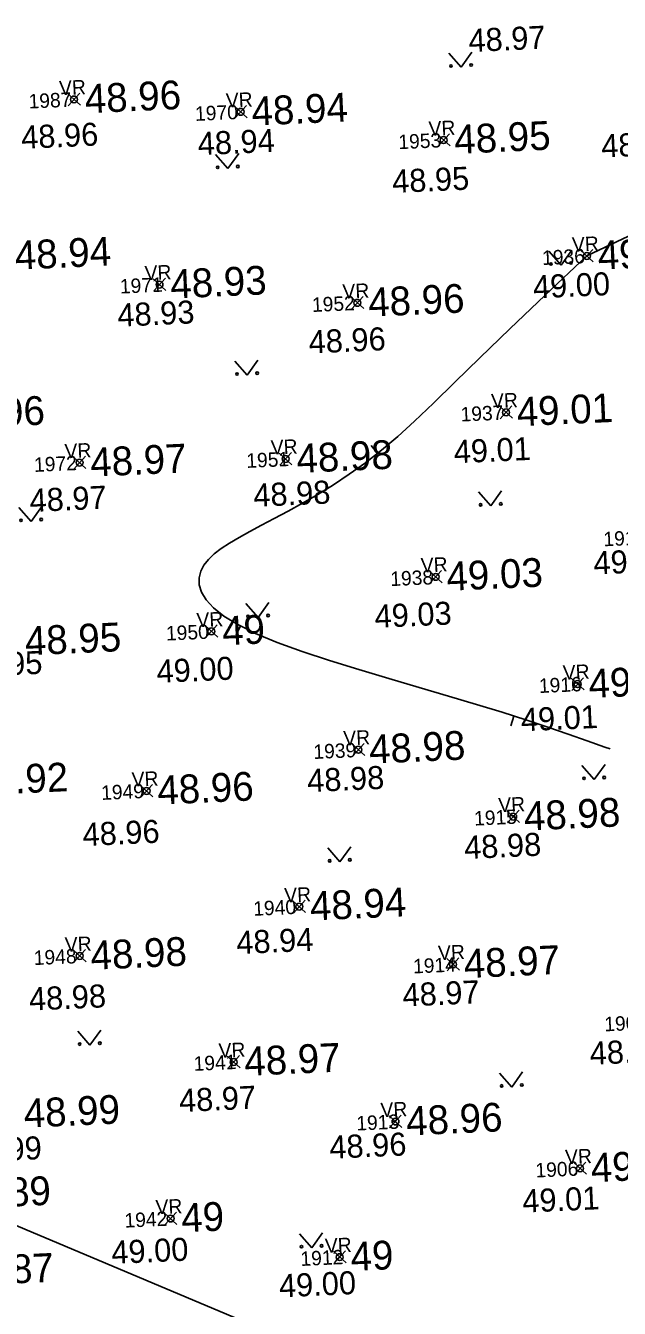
# Model space of a CAD drawing. Extents: x 641142 to 641451, y 6456033 to 6456526.
# Drawn here: x 641240.89 to 641261.5, y 6456321.19 to 6456365.7 of the extents above; entities that cross this region are included whole.
import ezdxf

# ---------------------------------------------------------------- set-up
doc = ezdxf.new("R2010")
doc.units = 0
for name, color, linetype in [('KIHT_3', 7, 'Continuous'), ('KIHT_31', 7, 'Continuous'), ('KIHT_41', 7, 'Continuous'), ('KIHT_49', 7, 'Continuous'), ('KIHT_54', 7, 'Continuous'), ('KIHT_59', 7, 'Continuous'), ('KIHT_62', 7, 'Continuous')]:
    doc.layers.add(name, color=color, linetype=linetype)

# ---------------------------------------------------------------- blocks, each defined once
blk = doc.blocks.new('1')
at = {"layer": 'KIHT_31'}
blk.add_line((0, 0), (0, 0.35), dxfattribs=at)
blk = doc.blocks.new('VMURU_')
at = {"layer": 'KIHT_41'}
for p, q in [((-0.403, 0.505), (0, 0)), ((0, 0), (0.397, 0.505))]:
    blk.add_line(p, q, dxfattribs=at)
for centre, radius in [((-0.353, 0.055), 0.0428), ((0.347, 0.055), 0.0452)]:
    blk.add_circle(centre, radius, dxfattribs=at)

msp = doc.modelspace()

# ---------------------------------------------------------------- linework, layer by layer
at = {"layer": 'KIHT_3'}
msp.add_lwpolyline([(641303.833, 6456297.096), (641297.277, 6456300.071), (641268.65, 6456312.238), (641238.045, 6456325.118)], dxfattribs=at)
at = {"layer": 'KIHT_31'}
for points in [[(641260.376, 6456357.707), (641262.658, 6456358.79)], [(641261.18, 6456340.601), (641261.002, 6456340.664), (641260.379, 6456340.886), (641259.72, 6456341.116), (641259.015, 6456341.357), (641258.256, 6456341.608), (641257.434, 6456341.871), (641256.54, 6456342.146), (641255.571, 6456342.434), (641254.548, 6456342.732), (641253.5, 6456343.039), (641252.456, 6456343.352), (641251.442, 6456343.668), (641250.488, 6456343.984), (641249.621, 6456344.299), (641248.869, 6456344.61), (641248.254, 6456344.915), (641247.771, 6456345.212), (641247.407, 6456345.5), (641247.151, 6456345.777), (641246.992, 6456346.044), (641246.916, 6456346.298), (641246.913, 6456346.539), (641246.97, 6456346.765), (641247.078, 6456346.976), (641247.233, 6456347.176), (641247.433, 6456347.367), (641247.678, 6456347.556), (641247.966, 6456347.745), (641248.296, 6456347.94), (641248.666, 6456348.144), (641249.075, 6456348.361), (641249.52, 6456348.596), (641249.998, 6456348.851), (641250.503, 6456349.129), (641251.029, 6456349.434), (641251.572, 6456349.766), (641252.125, 6456350.13), (641252.684, 6456350.528), (641253.244, 6456350.962), (641253.805, 6456351.439), (641254.395, 6456351.977), (641255.045, 6456352.598), (641255.79, 6456353.324), (641256.663, 6456354.176), (641257.696, 6456355.176), (641258.922, 6456356.345), (641260.376, 6456357.707)]]:
    msp.add_lwpolyline(points, dxfattribs=at)
at = {"layer": 'KIHT_54'}
for p, q in [((641242.345, 6456363.338), (641242.788, 6456362.933)), ((641242.364, 6456362.914), (641242.769, 6456363.357)), ((641248.135, 6456362.908), (641248.577, 6456362.503)), ((641248.154, 6456362.485), (641248.558, 6456362.927)), ((641255.18, 6456361.928), (641255.623, 6456361.523)), ((641255.199, 6456361.504), (641255.604, 6456361.947)), ((641260.154, 6456357.909), (641260.597, 6456357.504)), ((641260.173, 6456357.485), (641260.578, 6456357.928)), ((641245.314, 6456356.914), (641245.757, 6456356.509)), ((641245.333, 6456356.49), (641245.738, 6456356.933)), ((641252.183, 6456356.282), (641252.626, 6456355.877)), ((641252.202, 6456355.858), (641252.607, 6456356.301)), ((641257.347, 6456352.481), (641257.79, 6456352.077)), ((641257.366, 6456352.058), (641257.771, 6456352.5)), ((641249.692, 6456350.865), (641250.135, 6456350.46)), ((641249.711, 6456350.441), (641250.116, 6456350.884)), ((641242.538, 6456350.737), (641242.981, 6456350.332)), ((641242.557, 6456350.313), (641242.962, 6456350.756)), ((641254.906, 6456346.774), (641255.349, 6456346.369)), ((641254.925, 6456346.35), (641255.33, 6456346.793)), ((641247.117, 6456344.883), (641247.56, 6456344.478)), ((641247.136, 6456344.459), (641247.541, 6456344.902)), ((641259.833, 6456343.054), (641260.276, 6456342.649)), ((641259.852, 6456342.63), (641260.257, 6456343.073)), ((641252.219, 6456340.774), (641252.662, 6456340.369)), ((641252.238, 6456340.35), (641252.643, 6456340.793)), ((641244.866, 6456339.348), (641245.309, 6456338.943)), ((641244.885, 6456338.924), (641245.29, 6456339.367)), ((641257.595, 6456338.456), (641258.037, 6456338.051)), ((641257.613, 6456338.032), (641258.018, 6456338.475)), ((641250.168, 6456335.332), (641250.61, 6456334.927)), ((641250.187, 6456334.908), (641250.591, 6456335.351)), ((641242.544, 6456333.622), (641242.987, 6456333.217)), ((641242.563, 6456333.198), (641242.968, 6456333.641)), ((641255.507, 6456333.328), (641255.949, 6456332.923)), ((641255.526, 6456332.904), (641255.93, 6456333.347)), ((641247.89, 6456329.94), (641248.332, 6456329.535)), ((641247.909, 6456329.516), (641248.313, 6456329.959)), ((641253.508, 6456327.876), (641253.951, 6456327.471)), ((641253.527, 6456327.452), (641253.932, 6456327.895)), ((641259.919, 6456326.248), (641260.362, 6456325.843)), ((641259.938, 6456325.824), (641260.343, 6456326.267)), ((641245.699, 6456324.51), (641246.142, 6456324.105)), ((641245.718, 6456324.086), (641246.123, 6456324.529)), ((641251.572, 6456323.17), (641252.015, 6456322.765)), ((641251.591, 6456322.746), (641251.996, 6456323.189))]:
    msp.add_line(p, q, dxfattribs=at)
at = {"layer": 'KIHT_59'}
for centre in [(641242.566, 6456363.135), (641248.356, 6456362.706), (641255.401, 6456361.726), (641260.376, 6456357.707), (641245.536, 6456356.711), (641252.405, 6456356.079), (641257.569, 6456352.279), (641242.759, 6456350.534), (641249.913, 6456350.663), (641255.128, 6456346.571), (641247.338, 6456344.68), (641247.338, 6456344.68), (641247.338, 6456344.68), (641247.338, 6456344.68), (641247.338, 6456344.68), (641260.054, 6456342.852), (641252.44, 6456340.572), (641245.088, 6456339.145), (641257.816, 6456338.254), (641250.389, 6456335.129), (641242.766, 6456333.42), (641255.728, 6456333.126), (641248.111, 6456329.737), (641253.73, 6456327.673), (641260.14, 6456326.046), (641245.92, 6456324.307), (641251.794, 6456322.968)]:
    msp.add_circle(centre, 0.12, dxfattribs=at)

# ---------------------------------------------------------------- block references
at = {"layer": 'KIHT_31'}
for p, rotation in [((641253.1, 6456350.85), 37.81922296448893), ((641248.35, 6456344.87), 153.64947931275), ((641257.84, 6456341.74), 162.27095257311967)]:
    msp.add_blockref('1', p, dxfattribs=dict(at, rotation=rotation))
at = {"layer": 'KIHT_41', "rotation": 2.56399}
for p in [(641256.01, 6456364.26), (641247.91, 6456360.74), (641259.48, 6456357.39), (641248.58, 6456353.57), (641257.04, 6456349.03), (641241.08, 6456348.49), (641248.96, 6456345.16), (641260.63, 6456339.54), (641251.8, 6456336.68), (641243.12, 6456330.32), (641257.77, 6456328.87), (641250.82, 6456323.29)]:
    msp.add_blockref('VMURU_', p, dxfattribs=at)

# ---------------------------------------------------------------- texts
for s, p in [(' 48.96', (641242.59, 6456362.64)), (' 48.94', (641248.38, 6456362.21)), (' 48.95', (641255.42, 6456361.23)), (' 48.94', (641240.16, 6456357.21)), (' 49', (641260.4, 6456357.21)), (' 48.93', (641245.56, 6456356.21)), (' 48.96', (641252.43, 6456355.58)), (' 48.96', (641237.86, 6456351.69)), (' 49.01', (641257.59, 6456351.78)), (' 48.98', (641249.94, 6456350.16)), (' 48.97', (641242.78, 6456350.03)), (' 49.03', (641255.15, 6456346.07)), (' 49', (641247.36, 6456344.18)), (' 48.95', (641240.51, 6456343.83)), (' 49.01', (641260.08, 6456342.35)), (' 48.98', (641252.46, 6456340.07)), (' 48.92', (641238.67, 6456338.97)), (' 48.96', (641245.11, 6456338.65)), (' 48.98', (641257.84, 6456337.75)), (' 48.94', (641250.41, 6456334.63)), (' 48.98', (641242.79, 6456332.92)), (' 48.97', (641255.75, 6456332.63)), (' 48.97', (641248.13, 6456329.24)), (' 48.99', (641240.47, 6456327.44)), (' 48.96', (641253.75, 6456327.17)), (' 49.01', (641260.16, 6456325.55)), (' 48.89', (641238.07, 6456324.62)), (' 49', (641245.94, 6456323.81)), (' 49', (641251.82, 6456322.47)), (' 48.87', (641238.17, 6456321.95))]:
    msp.add_text(s, height=1, rotation=2.564).set_placement(p)
at = {"layer": 'KIHT_49'}
for p in [(641242.06, 6456363.28), (641247.85, 6456362.85), (641254.89, 6456361.87), (641259.87, 6456357.85), (641245.03, 6456356.86), (641251.9, 6456356.22), (641257.06, 6456352.42), (641249.41, 6456350.81), (641242.25, 6456350.68), (641254.62, 6456346.72), (641246.83, 6456344.82), (641259.55, 6456343), (641251.93, 6456340.72), (641244.58, 6456339.29), (641257.31, 6456338.4), (641249.88, 6456335.27), (641242.26, 6456333.56), (641255.22, 6456333.27), (641247.6, 6456329.88), (641253.22, 6456327.82), (641259.63, 6456326.19), (641245.41, 6456324.45), (641251.29, 6456323.11)]:
    msp.add_text('VR', height=0.5, rotation=2.564, dxfattribs=at).set_placement(p)
at = {"layer": 'KIHT_59'}
for s, p in [('48.97', (641256.28, 6456364.78)), ('48.96', (641240.75, 6456361.42)), ('48.94', (641246.88, 6456361.2)), ('48.97', (641260.89, 6456361.12)), ('48.95', (641253.63, 6456359.89)), ('49.00', (641258.52, 6456356.23)), ('48.93', (641244.09, 6456355.25)), ('48.96', (641250.73, 6456354.32)), ('49.01', (641255.77, 6456350.51)), ('48.97', (641241.04, 6456348.82)), ('48.98', (641248.81, 6456349)), ('49.06', (641260.62, 6456346.65)), ('49.03', (641253.02, 6456344.8)), ('48.95', (641238.81, 6456343.09)), ('49.00', (641245.45, 6456342.89)), ('49.01', (641258.1, 6456341.21)), ('48.98', (641250.68, 6456339.1)), ('48.96', (641242.88, 6456337.23)), ('48.98', (641256.13, 6456336.78)), ('48.94', (641248.22, 6456333.48)), ('48.98', (641241.02, 6456331.52)), ('48.97', (641253.99, 6456331.66)), ('48.98', (641260.49, 6456329.64)), ('48.97', (641246.23, 6456328)), ('48.96', (641251.45, 6456326.38)), ('48.99', (641238.79, 6456326.25)), ('49.01', (641258.15, 6456324.51)), ('49.00', (641243.88, 6456322.73)), ('49.00', (641249.7, 6456321.57))]:
    msp.add_text(s, height=0.8, rotation=2.564, dxfattribs=at).set_placement(p)
at = {"layer": 'KIHT_62'}
for s, p in [('1987', (641241, 6456362.82)), ('1970', (641246.78, 6456362.39)), ('1953', (641253.84, 6456361.41)), ('1936', (641258.83, 6456357.39)), ('1971', (641244.17, 6456356.4)), ('1952', (641250.84, 6456355.76)), ('1937', (641256, 6456351.96)), ('1951', (641248.56, 6456350.35)), ('1972', (641241.19, 6456350.21)), ('1917', (641260.96, 6456347.63)), ('1938', (641253.56, 6456346.25)), ('1950', (641245.77, 6456344.36)), ('1916', (641258.72, 6456342.54)), ('1939', (641250.89, 6456340.25)), ('1949', (641243.52, 6456338.83)), ('1915', (641256.47, 6456337.94)), ('1940', (641248.8, 6456334.81)), ('1948', (641241.18, 6456333.1)), ('1914', (641254.35, 6456332.81)), ('1905', (641260.99, 6456330.8)), ('1941', (641246.73, 6456329.43)), ('1913', (641252.38, 6456327.36)), ('1906', (641258.6, 6456325.73)), ('1942', (641244.33, 6456323.99)), ('1912', (641250.44, 6456322.66))]:
    msp.add_text(s, height=0.5, rotation=2.564, dxfattribs=at).set_placement(p)

doc.saveas('drawing.dxf')
